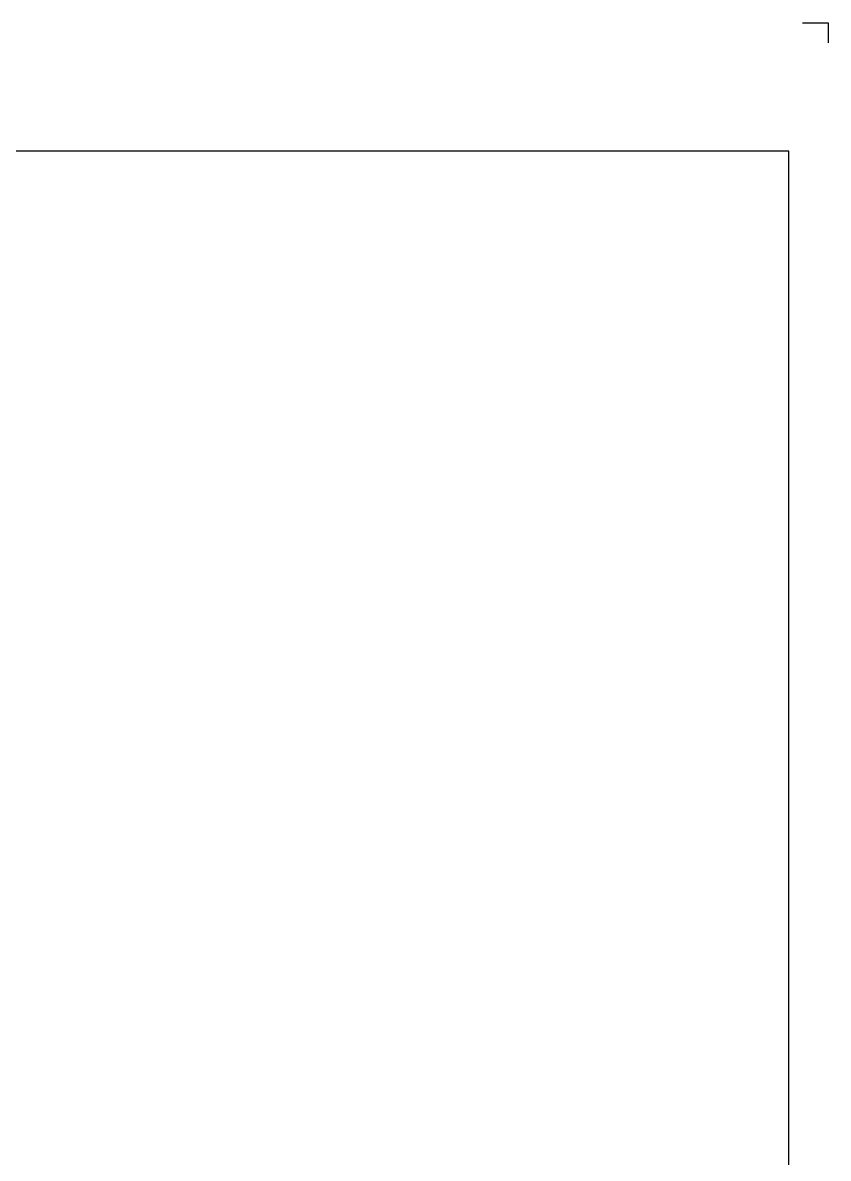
# Model space of a CAD drawing. Header units: millimetres. Extents: x -46397 to 283259, y -8690 to 23983.
# Drawn here: x 161881 to 163931, y 893 to 3782 of the extents above; entities that cross this region are included whole.
import ezdxf

# ---------------------------------------------------------------- set-up
doc = ezdxf.new("R2010")
doc.units = ezdxf.units.MM
doc.layers.add('Dtext', color=255, linetype='Continuous', lineweight=20)
doc.styles.add('Chu va so', font='arial.ttf')
doc.styles.add('TCVN', font='arial.ttf')

# ---------------------------------------------------------------- blocks, each defined once
blk = doc.blocks.new('*U1825')
at = {"lineweight": 25, "elevation": -0.3}
blk.add_lwpolyline([(9042.2, 6257.7), (9114.8, 6257.7), (9114.8, 6201.6)], dxfattribs=at)
at = {"lineweight": 25}
blk.add_lwpolyline([(0, 0), (9003.9, 0), (9003.9, 5898), (0, 5898)], close=True, dxfattribs=at)
at = {"layer": 'Dtext', "ltscale": 0.1}
for tag, p, height, style in [('FOR_APPROVAL3', (7258, 2212.5, -0.4), 47.1, 'TCVN'), ('REV_3', (6865.8, 2215.3), 39.2, 'TCVN'), ('REV_2', (6865.8, 2068.9), 39.2, 'TCVN'), ('FOR_APPROVAL2', (7258, 2066.1, -0.4), 47.1, 'TCVN'), ('REV_1', (6865.8, 1922.5), 39.2, 'TCVN'), ('FOR_APPROVAL1', (7258, 1919.7, -0.3), 47.1, 'TCVN'), ('REV_0', (6865.8, 1776.1), 39.2, 'TCVN'), ('NGUOI_VE', (7675.9, 1774, -0.3), 47.1, 'TCVN'), ('NGUOI_KIEM_2', (8091.7, 1774, -0.4), 47.1, 'TCVN'), ('NGUOI_DUYET', (8594, 1774, -0.4), 47.1, 'TCVN'), ('1.1_A4', (8619.2, 89.3, -0.4), 47.1, 'Chu va so'), ('A4_A4', (8775.8, 89.3, -0.4), 47.1, 'Chu va so'), ('REV.', (8904.8, 89.3, -0.4), 47.1, 'Chu va so')]:
    blk.add_attdef(tag, p, '', height=height, dxfattribs=dict(at, style=style))
for tag, p, height, style, width in [('NGAY_REV03', (6965.2, 2212.5, -0.4), 40.8, 'TCVN', 0.95), ('NGAY_REV02', (6965.2, 2066.1, -0.4), 40.8, 'TCVN', 0.95), ('NGAY_REV01', (6965.2, 1919.7, -0.4), 40.8, 'TCVN', 0.95), ('NGAY_REV0', (6965.2, 1773.3, -0.4), 40.8, 'TCVN', 0.95), ('DWD.NO', (6961.6, 38.2, -0.4), 62.7, 'Chu va so', 0.85)]:
    blk.add_attdef(tag, p, '', height=height, dxfattribs=dict(at, style=style, width=width))
at = {"layer": 'Dtext', "lineweight": 25, "ltscale": 0.1, "style": 'Chu va so'}
for tag, p, height in [('PROJECT_CODE', (7415.1, 737.3), 94.1), ('TITLE1', (7007.5, 562.2, -0.4), 62.7), ('TITLE2', (7007.5, 414.7, -0.4), 62.7), ('TITLE3', (7007.5, 268.3, -0.4), 62.7)]:
    blk.add_attdef(tag, p, '', height=height, dxfattribs=at)

msp = doc.modelspace()

# ---------------------------------------------------------------- block references
at = {"xscale": 0.9084576280678549, "yscale": 0.9084576280678549, "zscale": 0.9084576280678549}
msp.add_blockref('*U1825', (155650.54, -1902.62), dxfattribs=at)

doc.saveas('drawing.dxf')
